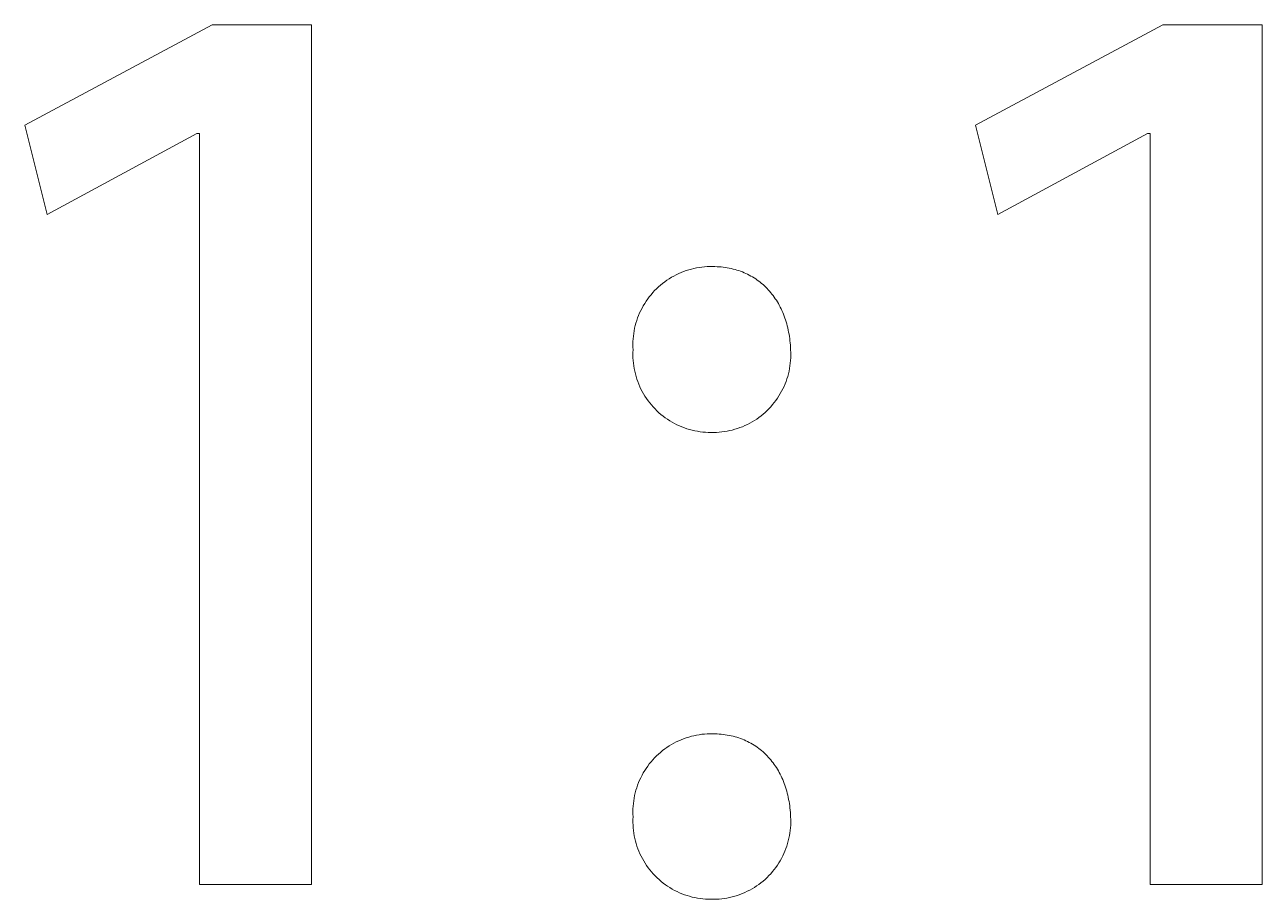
# Model space of a CAD drawing. Header units: millimetres. Extents: x -2542 to 6192, y -257 to 5845.
# Drawn here: x 5706.9 to 5788.7, y 121.4 to 179.3 of the extents above; entities that cross this region are included whole.
import ezdxf

# ---------------------------------------------------------------- set-up
doc = ezdxf.new("R2010")
doc.units = ezdxf.units.MM
doc.header["$MEASUREMENT"] = 0
doc.layers.add('Domyślny', color=7, linetype='Continuous', true_color=0x000000)

msp = doc.modelspace()

# ---------------------------------------------------------------- linework, layer by layer
at = {"layer": 'Domyślny', "color": 18, "lineweight": 15, "true_color": 0x000000}
for p, q in [((5706.877, 172.621), (5719.267, 179.252)), ((5719.267, 179.252), (5725.84, 179.252)), ((5725.84, 179.252), (5725.84, 122.423)), ((5769.704, 172.621), (5782.093, 179.252)), ((5782.093, 179.252), (5788.666, 179.252)), ((5788.666, 179.252), (5788.666, 122.423)), ((5708.36, 166.717), (5706.877, 172.621)), ((5771.187, 166.717), (5769.704, 172.621)), ((5718.249, 172.068), (5708.36, 166.717)), ((5718.423, 172.068), (5718.249, 172.068)), ((5718.423, 122.423), (5718.423, 172.068)), ((5781.075, 172.068), (5771.187, 166.717)), ((5781.25, 172.068), (5781.075, 172.068)), ((5781.25, 122.423), (5781.25, 172.068)), ((5749.935, 162.725), (5750.096, 162.801)), ((5750.096, 162.801), (5750.259, 162.872)), ((5750.259, 162.872), (5750.425, 162.938)), ((5750.425, 162.938), (5750.593, 162.997)), ((5750.593, 162.997), (5750.763, 163.051)), ((5750.763, 163.051), (5750.935, 163.099)), ((5750.935, 163.099), (5751.108, 163.141)), ((5751.108, 163.141), (5751.282, 163.177)), ((5751.282, 163.177), (5751.458, 163.207)), ((5751.458, 163.207), (5751.635, 163.231)), ((5751.635, 163.231), (5751.812, 163.248)), ((5751.812, 163.248), (5751.99, 163.26)), ((5751.99, 163.26), (5752.168, 163.265)), ((5752.168, 163.265), (5752.346, 163.265)), ((5752.346, 163.265), (5752.489, 163.263)), ((5752.489, 163.263), (5752.63, 163.258)), ((5752.63, 163.258), (5752.769, 163.25)), ((5752.769, 163.25), (5752.906, 163.238)), ((5752.906, 163.238), (5753.042, 163.224)), ((5753.042, 163.224), (5753.176, 163.206)), ((5753.176, 163.206), (5753.309, 163.185)), ((5753.309, 163.185), (5753.44, 163.161)), ((5753.44, 163.161), (5753.569, 163.134)), ((5753.569, 163.134), (5753.696, 163.104)), ((5753.696, 163.104), (5753.822, 163.07)), ((5753.822, 163.07), (5753.946, 163.034)), ((5753.946, 163.034), (5754.068, 162.995)), ((5754.068, 162.995), (5754.188, 162.953)), ((5754.188, 162.953), (5754.306, 162.908)), ((5754.306, 162.908), (5754.423, 162.86)), ((5754.423, 162.86), (5754.537, 162.809)), ((5754.537, 162.809), (5754.65, 162.755)), ((5748.762, 161.922), (5748.895, 162.04)), ((5748.895, 162.04), (5749.033, 162.153)), ((5749.033, 162.153), (5749.175, 162.261)), ((5749.175, 162.261), (5749.32, 162.364)), ((5749.32, 162.364), (5749.469, 162.462)), ((5749.469, 162.462), (5749.621, 162.555)), ((5749.621, 162.555), (5749.777, 162.642)), ((5749.777, 162.642), (5749.935, 162.725)), ((5754.65, 162.755), (5754.761, 162.699)), ((5754.761, 162.699), (5754.87, 162.64)), ((5754.87, 162.64), (5754.977, 162.578)), ((5754.977, 162.578), (5755.082, 162.514)), ((5755.082, 162.514), (5755.185, 162.447)), ((5755.185, 162.447), (5755.287, 162.377)), ((5755.287, 162.377), (5755.386, 162.304)), ((5755.386, 162.304), (5755.483, 162.229)), ((5755.483, 162.229), (5755.578, 162.152)), ((5755.578, 162.152), (5755.671, 162.072)), ((5755.671, 162.072), (5755.762, 161.989)), ((5755.762, 161.989), (5755.851, 161.904)), ((5747.948, 160.98), (5748.05, 161.126)), ((5748.05, 161.126), (5748.157, 161.269)), ((5748.157, 161.269), (5748.269, 161.408)), ((5748.269, 161.408), (5748.385, 161.542)), ((5748.385, 161.542), (5748.506, 161.673)), ((5748.506, 161.673), (5748.632, 161.8)), ((5748.632, 161.8), (5748.762, 161.922)), ((5755.851, 161.904), (5755.937, 161.817)), ((5755.937, 161.817), (5756.022, 161.727)), ((5756.022, 161.727), (5756.104, 161.635)), ((5756.104, 161.635), (5756.185, 161.54)), ((5756.185, 161.54), (5756.263, 161.443)), ((5756.263, 161.443), (5756.338, 161.344)), ((5756.338, 161.344), (5756.412, 161.243)), ((5756.412, 161.243), (5756.484, 161.139)), ((5756.484, 161.139), (5756.553, 161.034)), ((5747.518, 160.201), (5747.593, 160.362)), ((5747.593, 160.362), (5747.674, 160.521)), ((5747.674, 160.521), (5747.76, 160.677)), ((5747.76, 160.677), (5747.851, 160.83)), ((5747.851, 160.83), (5747.948, 160.98)), ((5756.553, 161.034), (5756.62, 160.926)), ((5756.62, 160.926), (5756.684, 160.816)), ((5756.684, 160.816), (5756.746, 160.704)), ((5756.746, 160.704), (5756.806, 160.59)), ((5756.806, 160.59), (5756.864, 160.473)), ((5756.864, 160.473), (5756.919, 160.355)), ((5756.919, 160.355), (5756.972, 160.235)), ((5747.227, 159.359), (5747.274, 159.531)), ((5747.274, 159.531), (5747.326, 159.702)), ((5747.326, 159.702), (5747.384, 159.87)), ((5747.384, 159.87), (5747.448, 160.037)), ((5747.448, 160.037), (5747.518, 160.201)), ((5756.972, 160.235), (5757.022, 160.113)), ((5757.022, 160.113), (5757.07, 159.989)), ((5757.07, 159.989), (5757.116, 159.863)), ((5757.116, 159.863), (5757.159, 159.735)), ((5757.159, 159.735), (5757.2, 159.605)), ((5757.2, 159.605), (5757.238, 159.474)), ((5747.102, 158.658), (5747.124, 158.835)), ((5747.124, 158.835), (5747.152, 159.011)), ((5747.152, 159.011), (5747.187, 159.186)), ((5747.187, 159.186), (5747.227, 159.359)), ((5757.238, 159.474), (5757.273, 159.341)), ((5757.273, 159.341), (5757.306, 159.206)), ((5757.306, 159.206), (5757.337, 159.069)), ((5757.337, 159.069), (5757.365, 158.931)), ((5757.365, 158.931), (5757.39, 158.791)), ((5757.39, 158.791), (5757.413, 158.649)), ((5747.072, 158.124), (5747.076, 158.302)), ((5747.074, 157.946), (5747.072, 158.124)), ((5747.082, 157.768), (5747.074, 157.946)), ((5747.076, 158.302), (5747.086, 158.48)), ((5747.086, 158.48), (5747.102, 158.658)), ((5757.413, 158.649), (5757.433, 158.506)), ((5757.433, 158.506), (5757.451, 158.362)), ((5757.451, 158.362), (5757.466, 158.215)), ((5757.466, 158.215), (5757.478, 158.068)), ((5757.478, 158.068), (5757.487, 157.919)), ((5757.487, 157.919), (5757.494, 157.768)), ((5747.072, 157.41), (5747.074, 157.589)), ((5747.077, 157.231), (5747.072, 157.41)), ((5747.074, 157.589), (5747.082, 157.768)), ((5747.088, 157.052), (5747.077, 157.231)), ((5747.104, 156.874), (5747.088, 157.052)), ((5757.491, 157.057), (5757.475, 156.88)), ((5757.501, 157.234), (5757.491, 157.057)), ((5757.494, 157.768), (5757.503, 157.59)), ((5757.505, 157.412), (5757.501, 157.234)), ((5757.503, 157.59), (5757.505, 157.412)), ((5747.127, 156.696), (5747.104, 156.874)), ((5747.157, 156.52), (5747.127, 156.696)), ((5747.192, 156.344), (5747.157, 156.52)), ((5747.233, 156.17), (5747.192, 156.344)), ((5757.389, 156.353), (5757.349, 156.18)), ((5757.424, 156.528), (5757.389, 156.353)), ((5757.452, 156.703), (5757.424, 156.528)), ((5757.475, 156.88), (5757.452, 156.703)), ((5747.281, 155.997), (5747.233, 156.17)), ((5747.334, 155.826), (5747.281, 155.997)), ((5747.394, 155.657), (5747.334, 155.826)), ((5747.459, 155.491), (5747.394, 155.657)), ((5747.53, 155.326), (5747.459, 155.491)), ((5757.128, 155.504), (5757.058, 155.341)), ((5757.192, 155.67), (5757.128, 155.504)), ((5757.25, 155.838), (5757.192, 155.67)), ((5757.302, 156.008), (5757.25, 155.838)), ((5757.349, 156.18), (5757.302, 156.008)), ((5747.606, 155.164), (5747.53, 155.326)), ((5747.689, 155.005), (5747.606, 155.164)), ((5747.776, 154.849), (5747.689, 155.005)), ((5747.869, 154.696), (5747.776, 154.849)), ((5747.968, 154.547), (5747.869, 154.696)), ((5756.723, 154.713), (5756.627, 154.564)), ((5756.815, 154.866), (5756.723, 154.713)), ((5756.901, 155.021), (5756.815, 154.866)), ((5756.982, 155.179), (5756.901, 155.021)), ((5757.058, 155.341), (5756.982, 155.179)), ((5748.071, 154.4), (5747.968, 154.547)), ((5748.18, 154.258), (5748.071, 154.4)), ((5748.293, 154.119), (5748.18, 154.258)), ((5748.411, 153.985), (5748.293, 154.119)), ((5748.534, 153.854), (5748.411, 153.985)), ((5748.661, 153.728), (5748.534, 153.854)), ((5756.068, 153.873), (5755.942, 153.747)), ((5756.189, 154.003), (5756.068, 153.873)), ((5756.306, 154.138), (5756.189, 154.003)), ((5756.418, 154.276), (5756.306, 154.138)), ((5756.525, 154.418), (5756.418, 154.276)), ((5756.627, 154.564), (5756.525, 154.418)), ((5748.793, 153.607), (5748.661, 153.728)), ((5748.928, 153.49), (5748.793, 153.607)), ((5749.068, 153.378), (5748.928, 153.49)), ((5749.211, 153.271), (5749.068, 153.378)), ((5749.358, 153.169), (5749.211, 153.271)), ((5749.509, 153.072), (5749.358, 153.169)), ((5749.663, 152.98), (5749.509, 153.072)), ((5749.82, 152.894), (5749.663, 152.98)), ((5754.953, 152.997), (5754.797, 152.91)), ((5755.105, 153.089), (5754.953, 152.997)), ((5755.254, 153.186), (5755.105, 153.089)), ((5755.399, 153.289), (5755.254, 153.186)), ((5755.541, 153.396), (5755.399, 153.289)), ((5755.679, 153.508), (5755.541, 153.396)), ((5755.813, 153.625), (5755.679, 153.508)), ((5755.942, 153.747), (5755.813, 153.625)), ((5749.98, 152.813), (5749.82, 152.894)), ((5750.142, 152.738), (5749.98, 152.813)), ((5750.307, 152.669), (5750.142, 152.738)), ((5750.475, 152.605), (5750.307, 152.669)), ((5750.644, 152.547), (5750.475, 152.605)), ((5750.816, 152.495), (5750.644, 152.547)), ((5750.989, 152.45), (5750.816, 152.495)), ((5751.163, 152.41), (5750.989, 152.45)), ((5751.339, 152.376), (5751.163, 152.41)), ((5751.516, 152.348), (5751.339, 152.376)), ((5751.694, 152.327), (5751.516, 152.348)), ((5751.872, 152.312), (5751.694, 152.327)), ((5752.051, 152.303), (5751.872, 152.312)), ((5752.23, 152.3), (5752.051, 152.303)), ((5752.408, 152.299), (5752.23, 152.3)), ((5752.586, 152.303), (5752.408, 152.299)), ((5752.763, 152.314), (5752.586, 152.303)), ((5752.94, 152.331), (5752.763, 152.314)), ((5753.117, 152.354), (5752.94, 152.331)), ((5753.292, 152.383), (5753.117, 152.354)), ((5753.467, 152.418), (5753.292, 152.383)), ((5753.64, 152.459), (5753.467, 152.418)), ((5753.811, 152.506), (5753.64, 152.459)), ((5753.981, 152.559), (5753.811, 152.506)), ((5754.149, 152.618), (5753.981, 152.559)), ((5754.315, 152.682), (5754.149, 152.618)), ((5754.478, 152.752), (5754.315, 152.682)), ((5754.639, 152.828), (5754.478, 152.752)), ((5754.797, 152.91), (5754.639, 152.828)), ((5749.621, 131.668), (5749.777, 131.756)), ((5749.777, 131.756), (5749.935, 131.838)), ((5749.935, 131.838), (5750.096, 131.915)), ((5750.096, 131.915), (5750.259, 131.986)), ((5750.259, 131.986), (5750.425, 132.051)), ((5750.425, 132.051), (5750.593, 132.111)), ((5750.593, 132.111), (5750.763, 132.164)), ((5750.763, 132.164), (5750.935, 132.212)), ((5750.935, 132.212), (5751.108, 132.254)), ((5751.108, 132.254), (5751.282, 132.29)), ((5751.282, 132.29), (5751.458, 132.32)), ((5751.458, 132.32), (5751.635, 132.344)), ((5751.635, 132.344), (5751.812, 132.362)), ((5751.812, 132.362), (5751.99, 132.373)), ((5751.99, 132.373), (5752.168, 132.379)), ((5752.168, 132.379), (5752.346, 132.378)), ((5752.346, 132.378), (5752.489, 132.376)), ((5752.489, 132.376), (5752.63, 132.371)), ((5752.63, 132.371), (5752.769, 132.363)), ((5752.769, 132.363), (5752.906, 132.352)), ((5752.906, 132.352), (5753.042, 132.337)), ((5753.042, 132.337), (5753.176, 132.319)), ((5753.176, 132.319), (5753.309, 132.298)), ((5753.309, 132.298), (5753.44, 132.274)), ((5753.44, 132.274), (5753.569, 132.247)), ((5753.569, 132.247), (5753.696, 132.217)), ((5753.696, 132.217), (5753.822, 132.184)), ((5753.822, 132.184), (5753.946, 132.147)), ((5753.946, 132.147), (5754.068, 132.108)), ((5754.068, 132.108), (5754.188, 132.066)), ((5754.188, 132.066), (5754.306, 132.021)), ((5754.306, 132.021), (5754.423, 131.973)), ((5754.423, 131.973), (5754.537, 131.922)), ((5754.537, 131.922), (5754.65, 131.869)), ((5754.65, 131.869), (5754.761, 131.812)), ((5754.761, 131.812), (5754.87, 131.753)), ((5754.87, 131.753), (5754.977, 131.691)), ((5754.977, 131.691), (5755.082, 131.627)), ((5748.506, 130.787), (5748.632, 130.913)), ((5748.632, 130.913), (5748.762, 131.035)), ((5748.762, 131.035), (5748.895, 131.153)), ((5748.895, 131.153), (5749.033, 131.266)), ((5749.033, 131.266), (5749.175, 131.374)), ((5749.175, 131.374), (5749.32, 131.477)), ((5749.32, 131.477), (5749.469, 131.575)), ((5749.469, 131.575), (5749.621, 131.668)), ((5755.082, 131.627), (5755.185, 131.56)), ((5755.185, 131.56), (5755.287, 131.49)), ((5755.287, 131.49), (5755.386, 131.417)), ((5755.386, 131.417), (5755.483, 131.342)), ((5755.483, 131.342), (5755.578, 131.265)), ((5755.578, 131.265), (5755.671, 131.185)), ((5755.671, 131.185), (5755.762, 131.102)), ((5755.762, 131.102), (5755.851, 131.017)), ((5755.851, 131.017), (5755.937, 130.93)), ((5755.937, 130.93), (5756.022, 130.84)), ((5747.851, 129.943), (5747.948, 130.093)), ((5747.948, 130.093), (5748.05, 130.239)), ((5748.05, 130.239), (5748.157, 130.382)), ((5748.157, 130.382), (5748.269, 130.521)), ((5748.269, 130.521), (5748.385, 130.656)), ((5748.385, 130.656), (5748.506, 130.787)), ((5756.022, 130.84), (5756.104, 130.748)), ((5756.104, 130.748), (5756.185, 130.653)), ((5756.185, 130.653), (5756.263, 130.557)), ((5756.263, 130.557), (5756.338, 130.458)), ((5756.338, 130.458), (5756.412, 130.356)), ((5756.412, 130.356), (5756.484, 130.253)), ((5756.484, 130.253), (5756.553, 130.147)), ((5756.553, 130.147), (5756.62, 130.039)), ((5747.448, 129.15), (5747.518, 129.314)), ((5747.518, 129.314), (5747.593, 129.475)), ((5747.593, 129.475), (5747.674, 129.634)), ((5747.674, 129.634), (5747.76, 129.79)), ((5747.76, 129.79), (5747.851, 129.943)), ((5756.62, 130.039), (5756.684, 129.929)), ((5756.684, 129.929), (5756.746, 129.817)), ((5756.746, 129.817), (5756.806, 129.703)), ((5756.806, 129.703), (5756.864, 129.587)), ((5756.864, 129.587), (5756.919, 129.468)), ((5756.919, 129.468), (5756.972, 129.348)), ((5756.972, 129.348), (5757.022, 129.226)), ((5747.187, 128.299), (5747.227, 128.472)), ((5747.227, 128.472), (5747.274, 128.645)), ((5747.274, 128.645), (5747.326, 128.815)), ((5747.326, 128.815), (5747.384, 128.983)), ((5747.384, 128.983), (5747.448, 129.15)), ((5757.022, 129.226), (5757.07, 129.102)), ((5757.07, 129.102), (5757.116, 128.976)), ((5757.116, 128.976), (5757.159, 128.848)), ((5757.159, 128.848), (5757.2, 128.719)), ((5757.2, 128.719), (5757.238, 128.587)), ((5757.238, 128.587), (5757.273, 128.454)), ((5757.273, 128.454), (5757.306, 128.319)), ((5747.076, 127.416), (5747.086, 127.594)), ((5747.086, 127.594), (5747.102, 127.771)), ((5747.102, 127.771), (5747.124, 127.948)), ((5747.124, 127.948), (5747.152, 128.124)), ((5747.152, 128.124), (5747.187, 128.299)), ((5757.306, 128.319), (5757.337, 128.182)), ((5757.337, 128.182), (5757.365, 128.044)), ((5757.365, 128.044), (5757.39, 127.904)), ((5757.39, 127.904), (5757.413, 127.763)), ((5757.413, 127.763), (5757.433, 127.62)), ((5757.433, 127.62), (5757.451, 127.475)), ((5747.072, 127.237), (5747.076, 127.416)), ((5747.074, 127.059), (5747.072, 127.237)), ((5747.082, 126.881), (5747.074, 127.059)), ((5747.075, 126.703), (5747.082, 126.881)), ((5757.451, 127.475), (5757.466, 127.329)), ((5757.466, 127.329), (5757.478, 127.181)), ((5757.478, 127.181), (5757.487, 127.032)), ((5757.487, 127.032), (5757.494, 126.881)), ((5757.494, 126.881), (5757.502, 126.704)), ((5747.074, 126.524), (5747.075, 126.703)), ((5747.079, 126.346), (5747.074, 126.524)), ((5747.09, 126.168), (5747.079, 126.346)), ((5747.108, 125.99), (5747.09, 126.168)), ((5747.131, 125.813), (5747.108, 125.99)), ((5757.471, 125.996), (5757.448, 125.82)), ((5757.488, 126.172), (5757.471, 125.996)), ((5757.499, 126.349), (5757.488, 126.172)), ((5757.503, 126.527), (5757.499, 126.349)), ((5757.502, 126.704), (5757.503, 126.527)), ((5747.161, 125.637), (5747.131, 125.813)), ((5747.197, 125.462), (5747.161, 125.637)), ((5747.239, 125.289), (5747.197, 125.462)), ((5747.287, 125.117), (5747.239, 125.289)), ((5757.343, 125.299), (5757.296, 125.128)), ((5757.384, 125.471), (5757.343, 125.299)), ((5757.419, 125.645), (5757.384, 125.471)), ((5757.448, 125.82), (5757.419, 125.645)), ((5747.341, 124.947), (5747.287, 125.117)), ((5747.4, 124.778), (5747.341, 124.947)), ((5747.466, 124.612), (5747.4, 124.778)), ((5747.537, 124.449), (5747.466, 124.612)), ((5747.614, 124.288), (5747.537, 124.449)), ((5757.05, 124.463), (5756.975, 124.303)), ((5757.12, 124.626), (5757.05, 124.463)), ((5757.185, 124.791), (5757.12, 124.626)), ((5757.244, 124.958), (5757.185, 124.791)), ((5757.296, 125.128), (5757.244, 124.958)), ((5747.696, 124.129), (5747.614, 124.288)), ((5747.784, 123.974), (5747.696, 124.129)), ((5747.877, 123.822), (5747.784, 123.974)), ((5747.976, 123.673), (5747.877, 123.822)), ((5748.079, 123.528), (5747.976, 123.673)), ((5748.188, 123.386), (5748.079, 123.528)), ((5756.516, 123.545), (5756.409, 123.404)), ((5756.618, 123.69), (5756.516, 123.545)), ((5756.715, 123.838), (5756.618, 123.69)), ((5756.807, 123.99), (5756.715, 123.838)), ((5756.894, 124.145), (5756.807, 123.99)), ((5756.975, 124.303), (5756.894, 124.145)), ((5748.301, 123.248), (5748.188, 123.386)), ((5748.42, 123.114), (5748.301, 123.248)), ((5748.542, 122.985), (5748.42, 123.114)), ((5748.669, 122.859), (5748.542, 122.985)), ((5748.801, 122.738), (5748.669, 122.859)), ((5748.936, 122.622), (5748.801, 122.738)), ((5755.804, 122.757), (5755.67, 122.64)), ((5755.934, 122.878), (5755.804, 122.757)), ((5756.06, 123.003), (5755.934, 122.878)), ((5756.181, 123.132), (5756.06, 123.003)), ((5756.297, 123.266), (5756.181, 123.132)), ((5756.409, 123.404), (5756.297, 123.266)), ((5725.84, 122.423), (5718.423, 122.423)), ((5749.076, 122.511), (5748.936, 122.622)), ((5749.219, 122.404), (5749.076, 122.511)), ((5749.366, 122.303), (5749.219, 122.404)), ((5749.516, 122.207), (5749.366, 122.303)), ((5749.67, 122.116), (5749.516, 122.207)), ((5749.826, 122.03), (5749.67, 122.116)), ((5749.986, 121.95), (5749.826, 122.03)), ((5750.148, 121.875), (5749.986, 121.95)), ((5750.313, 121.807), (5750.148, 121.875)), ((5754.472, 121.89), (5754.309, 121.82)), ((5754.633, 121.965), (5754.472, 121.89)), ((5754.79, 122.046), (5754.633, 121.965)), ((5754.945, 122.132), (5754.79, 122.046)), ((5755.097, 122.224), (5754.945, 122.132)), ((5755.246, 122.32), (5755.097, 122.224)), ((5755.391, 122.422), (5755.246, 122.32)), ((5755.533, 122.529), (5755.391, 122.422)), ((5755.67, 122.64), (5755.533, 122.529)), ((5788.666, 122.423), (5781.25, 122.423)), ((5750.48, 121.743), (5750.313, 121.807)), ((5750.649, 121.686), (5750.48, 121.743)), ((5750.82, 121.635), (5750.649, 121.686)), ((5750.992, 121.589), (5750.82, 121.635)), ((5751.166, 121.55), (5750.992, 121.589)), ((5751.342, 121.517), (5751.166, 121.55)), ((5751.518, 121.49), (5751.342, 121.517)), ((5751.695, 121.469), (5751.518, 121.49)), ((5751.873, 121.454), (5751.695, 121.469)), ((5752.052, 121.445), (5751.873, 121.454)), ((5752.23, 121.443), (5752.052, 121.445)), ((5752.407, 121.441), (5752.23, 121.443)), ((5752.585, 121.445), (5752.407, 121.441)), ((5752.762, 121.455), (5752.585, 121.445)), ((5752.938, 121.472), (5752.762, 121.455)), ((5753.114, 121.494), (5752.938, 121.472)), ((5753.289, 121.523), (5753.114, 121.494)), ((5753.463, 121.558), (5753.289, 121.523)), ((5753.636, 121.598), (5753.463, 121.558)), ((5753.807, 121.645), (5753.636, 121.598)), ((5753.976, 121.697), (5753.807, 121.645)), ((5754.144, 121.756), (5753.976, 121.697)), ((5754.309, 121.82), (5754.144, 121.756))]:
    msp.add_line(p, q, dxfattribs=at)

doc.saveas('drawing.dxf')
